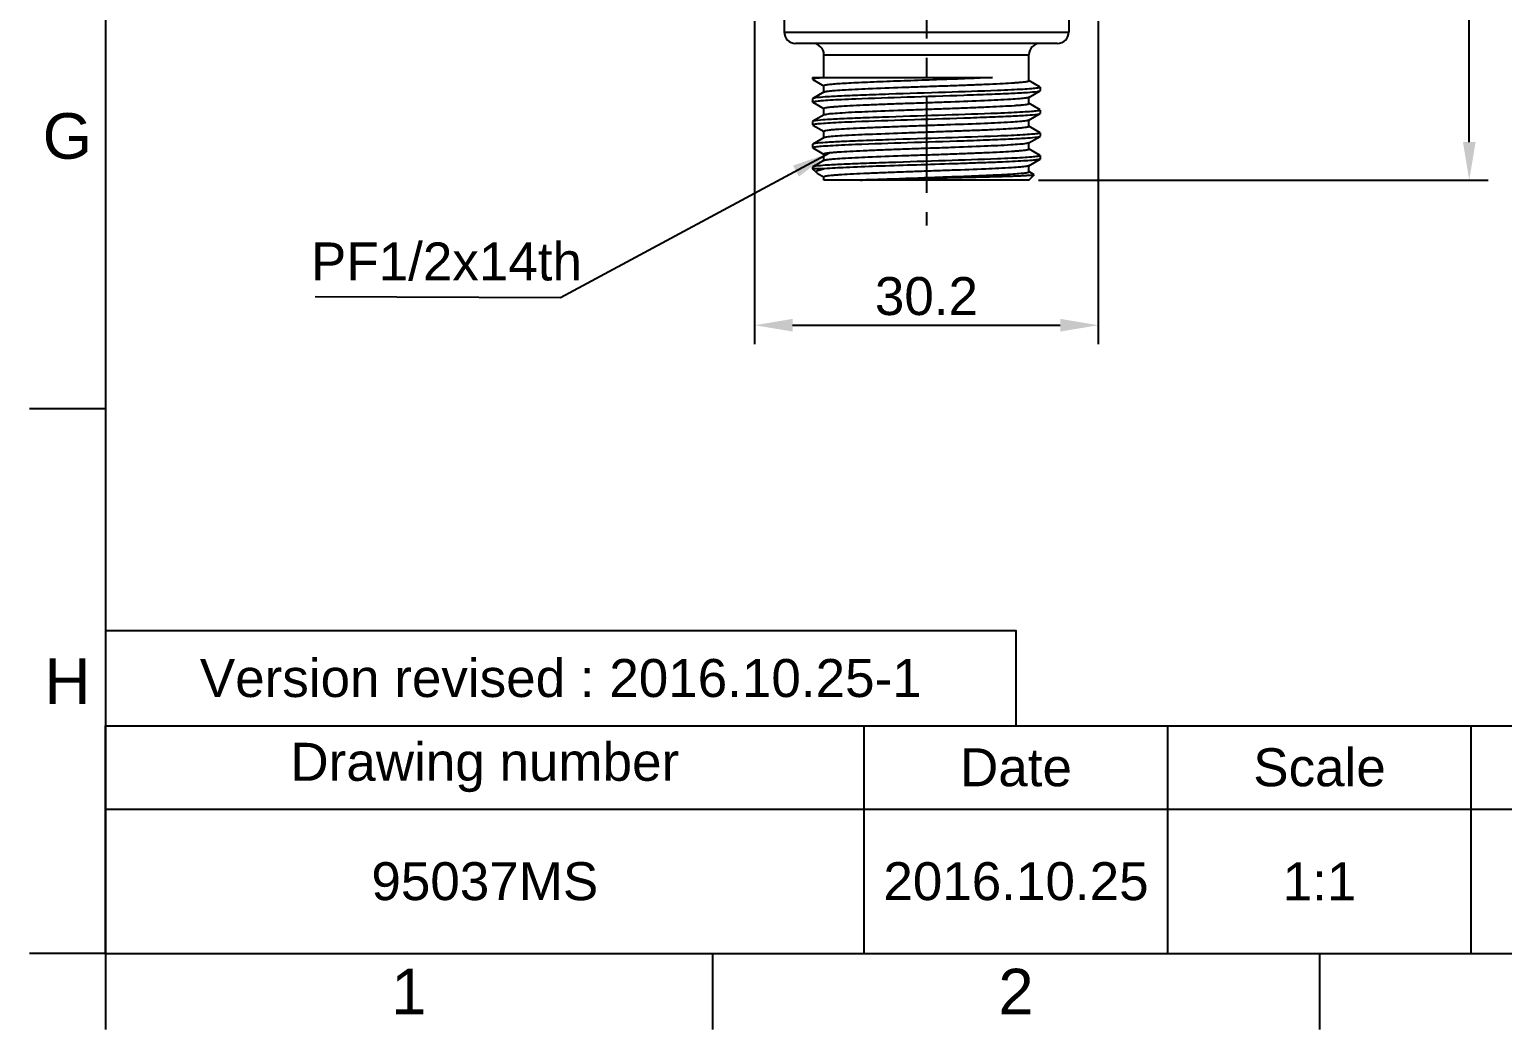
# Model space of a CAD drawing. Header units: millimetres. Extents: x 3594 to 3804, y -86 to 211.
# Drawn here: x 3593.9 to 3691, y -86.1 to -20.3 of the extents above; entities that cross this region are included whole.
import ezdxf

# ---------------------------------------------------------------- set-up
doc = ezdxf.new("R2010")
doc.units = ezdxf.units.MM
doc.header["$LTSCALE"] = 0.1
doc.linetypes.add('CENTERX2', pattern=[101.6, 63.5, -12.7, 12.7, -12.7])
for name, color, linetype in [('CENTER', 1, 'CENTERX2'), ('DIM', 3, 'Continuous'), ('FORM', 7, 'Continuous'), ('TEXT', 2, 'Continuous')]:
    doc.layers.add(name, color=color, linetype=linetype)
doc.styles.get("Standard").update_dxf_attribs({"font": 'arial.ttf'})
doc.dimstyles.new('ISO-25', dxfattribs={"dimtxt": 2.5, "dimasz": 2.5, "dimexe": 1.25, "dimexo": 0.625, "dimtad": 1, "dimlfac": 1.333333, "dimtxsty": 'Standard', "dimcen": 2.5, "dimadec": 0, "dimazin": 0, "dimtfac": 1, "dimtmove": 0, "dimatfit": 3, "dimfxl": 0, "dimarcsym": 0})

# ---------------------------------------------------------------- blocks, each defined once
blk = doc.blocks.new('*D19')
at = {"layer": 'Defpoints', "color": 0}
for p in [(3653.012, 165.358), (3688.778, 165.358), (3659.762, -30.197)]:
    blk.add_point(p, dxfattribs=at)
at = {"layer": 'DIM', "color": 0, "lineweight": -2}
for p, q in [((3653.637, 165.358), (3690.028, 165.358)), ((3688.778, -27.697), (3688.778, 162.858)), ((3660.387, -30.197), (3690.028, -30.197))]:
    blk.add_line(p, q, dxfattribs=at)
at = {"layer": 'DIM', "color": 0}
for points in [[(3688.362, 162.858), (3689.195, 162.858), (3688.778, 165.358)], [(3688.362, -27.697), (3689.195, -27.697), (3688.778, -30.197)]]:
    blk.add_solid(points, dxfattribs=at)
at = {"layer": 'DIM', "color": 0, "insert": (3686.877, 67.58), "char_height": 2.5, "attachment_point": 5, "rotation": 90}
blk.add_mtext('260.7', dxfattribs=at)
blk = doc.blocks.new('*D21')
at = {"layer": 'Defpoints', "color": 0}
for p in [(3641.694, -19.1), (3664.332, -19.1), (3664.332, -39.752)]:
    blk.add_point(p, dxfattribs=at)
at = {"layer": 'DIM', "color": 0, "lineweight": -2}
for p, q in [((3641.694, -19.725), (3641.694, -41.002)), ((3664.332, -19.725), (3664.332, -41.002)), ((3644.194, -39.752), (3661.832, -39.752))]:
    blk.add_line(p, q, dxfattribs=at)
at = {"layer": 'DIM', "color": 0}
for points in [[(3644.194, -39.335), (3644.194, -40.169), (3641.694, -39.752)], [(3661.832, -39.335), (3661.832, -40.169), (3664.332, -39.752)]]:
    blk.add_solid(points, dxfattribs=at)
at = {"layer": 'DIM', "color": 0, "insert": (3653.013, -37.85), "char_height": 2.5, "attachment_point": 5}
blk.add_mtext('30.2', dxfattribs=at)

msp = doc.modelspace()

# ---------------------------------------------------------------- linework, layer by layer
at = {"color": 7, "linetype": 'Continuous'}
for p, q in [((3643.6373, -17.4334), (3643.6373, -20.4466)), ((3662.3873, -17.433), (3662.3873, -20.4466)), ((3643.6373, -20.4466), (3662.3873, -20.4466)), ((3661.6373, -21.1966), (3644.3873, -21.1966)), ((3646.2623, -21.9466), (3659.7623, -21.9466)), ((3646.2623, -23.4466), (3646.2623, -21.9466)), ((3659.7623, -23.6544), (3659.7623, -21.9466)), ((3645.5123, -23.4466), (3657.3639, -23.4466)), ((3645.5123, -23.4466), (3645.5123, -23.5559)), ((3645.5278, -23.5413), (3645.5126, -23.5537)), ((3645.5236, -23.569), (3646.2749, -24.0035)), ((3646.2623, -24.4044), (3646.2623, -23.9889)), ((3660.5009, -24.0742), (3659.7497, -23.6398)), ((3660.5123, -24.0874), (3660.5123, -24.3058)), ((3645.5236, -24.8243), (3645.5123, -24.8374)), ((3645.5123, -24.8374), (3645.5123, -25.0559)), ((3646.2749, -24.3898), (3645.5236, -24.8242)), ((3645.5236, -25.069), (3646.2749, -25.5035)), ((3659.7497, -24.7535), (3660.5009, -24.319)), ((3660.5009, -25.5742), (3659.7497, -25.1398)), ((3659.7623, -25.1544), (3659.7623, -24.7389)), ((3660.5009, -24.319), (3660.5123, -24.3058)), ((3646.2749, -25.8898), (3645.5236, -26.3242)), ((3646.2623, -25.9044), (3646.2623, -25.4889)), ((3659.7497, -26.2535), (3660.5009, -25.819)), ((3660.5009, -25.819), (3660.5123, -25.8059)), ((3660.5123, -25.5874), (3660.5123, -25.8059)), ((3645.5236, -26.3243), (3645.5123, -26.3374)), ((3645.5123, -26.3374), (3645.5123, -26.5558)), ((3645.5236, -26.569), (3646.2749, -27.0035)), ((3646.2623, -27.4044), (3646.2623, -26.9889)), ((3660.5009, -27.0742), (3659.7497, -26.6398)), ((3659.7623, -26.6544), (3659.7623, -26.239)), ((3660.5123, -27.0874), (3660.5123, -27.3059)), ((3645.5236, -27.8243), (3645.5123, -27.8374)), ((3645.5123, -27.8374), (3645.5123, -28.0559)), ((3646.2749, -27.3898), (3645.5236, -27.8242)), ((3645.5236, -28.069), (3646.2749, -28.5035)), ((3659.7497, -27.7535), (3660.5009, -27.319)), ((3660.5009, -28.5742), (3659.7497, -28.1398)), ((3659.7623, -28.1544), (3659.7623, -27.7389)), ((3660.5009, -27.319), (3660.5123, -27.3059)), ((3646.2749, -28.8898), (3645.5236, -29.3243)), ((3646.2623, -28.9044), (3646.2623, -28.4889)), ((3659.7497, -29.2535), (3660.5009, -28.819)), ((3660.5123, -28.8059), (3660.5009, -28.8192)), ((3660.5123, -28.5874), (3660.5123, -28.8059)), ((3645.5236, -29.3243), (3645.5123, -29.3374)), ((3645.5123, -29.3374), (3645.5123, -29.4466)), ((3646.284, -29.4466), (3645.5123, -29.4466)), ((3645.7708, -29.7051), (3645.5123, -29.4466)), ((3645.8149, -29.7374), (3645.7708, -29.7051)), ((3645.8149, -29.7375), (3646.2749, -30.0035)), ((3646.2623, -30.1966), (3646.2623, -29.9889)), ((3652.8739, -30.0343), (3653.0063, -30.0296)), ((3660.1029, -29.8441), (3659.7497, -29.6398)), ((3659.7623, -29.6544), (3659.7623, -29.239)), ((3659.7623, -30.1966), (3660.1042, -29.8547)), ((3660.1017, -29.8452), (3660.1042, -29.8547)), ((3659.7618, -30.1966), (3646.2623, -30.1966)), ((3653.0097, -30.0908), (3652.8652, -30.0939))]:
    msp.add_line(p, q, dxfattribs=at)
for centre, start, end in [((3644.3873, -20.4466), 180, 270), ((3645.5123, -21.9466), 0, 90), ((3660.5123, -21.9466), 90, 180), ((3661.6373, -20.4466), 270, 0)]:
    msp.add_arc(centre, 0.75, start, end, dxfattribs=at)
for points, knots in [([(3646.284, -23.4466), (3646.1863, -23.4537), (3646.0136, -23.4676), (3645.7886, -23.4903), (3645.6348, -23.5151), (3645.5539, -23.5294), (3645.5278, -23.5413)], [0, 0, 0, 0, 0.3848948, 0.6815508, 0.8870213, 1, 1, 1, 1]), ([(3660.3253, -24.1408), (3660.1985, -24.159), (3659.8782, -24.1881), (3659.3054, -24.2265), (3658.5547, -24.265), (3656.8573, -24.3381), (3654.1672, -24.4266), (3651.2189, -24.5179), (3648.9355, -24.5983), (3647.5391, -24.6545), (3646.4901, -24.7122), (3645.9158, -24.753), (3645.7007, -24.7838)], [0, 0, 0, 0, 0.0262504, 0.0658327, 0.1176532, 0.1802624, 0.4139756, 0.6691493, 0.7846672, 0.8821616, 0.9554725, 1, 1, 1, 1]), ([(3657.3639, -23.4466), (3656.8241, -23.4716), (3655.6715, -23.5185), (3653.882, -23.5834), (3652.0229, -23.6486), (3650.4975, -23.7042), (3649.3544, -23.7501), (3648.5961, -23.7835), (3647.9268, -23.8167), (3647.3594, -23.8497), (3646.9064, -23.8822), (3646.603, -23.9112), (3646.4261, -23.9351), (3646.339, -23.9523), (3646.2907, -23.9649), (3646.2623, -23.9809), (3646.2623, -23.9889)], [0, 0, 0, 0, 0.1457166, 0.3110588, 0.4828427, 0.6473154, 0.7226476, 0.7913278, 0.8519772, 0.9033768, 0.9445137, 0.974572, 0.9852698, 0.9930179, 0.9978409, 1, 1, 1, 1]), ([(3646.4579, -24.3468), (3646.59, -24.3272), (3646.9228, -24.2959), (3647.8286, -24.2332), (3649.3422, -24.1643), (3651.0582, -24.0988), (3652.6077, -24.0436), (3653.8157, -24.001), (3654.9974, -23.9585), (3656.1141, -23.9161), (3657.1291, -23.8738), (3658.0092, -23.8317), (3658.645, -23.795), (3659.0642, -23.7646), (3659.3072, -23.7433), (3659.4951, -23.7229), (3659.6384, -23.7016), (3659.7124, -23.6846), (3659.7623, -23.6661), (3659.7623, -23.6544)], [0, 0, 0, 0, 0.0300413, 0.0751514, 0.2043343, 0.37089, 0.46154, 0.5531964, 0.642858, 0.7275886, 0.8046193, 0.8714342, 0.9258501, 0.9478417, 0.9661044, 0.9805077, 0.9909376, 0.9973614, 1, 1, 1, 1]), ([(3660.5123, -24.0874), (3660.5123, -24.0933), (3660.4937, -24.1061), (3660.4341, -24.1235), (3660.3723, -24.134), (3660.3253, -24.1408)], [0, 0, 0, 0, 0.0898356, 0.2799046, 1, 1, 1, 1]), ([(3645.5123, -25.0559), (3645.5123, -25.05), (3645.531, -25.0371), (3645.5905, -25.0197), (3645.6524, -25.0092), (3645.6995, -25.0025)], [0, 0, 0, 0, 0.0898057, 0.2798678, 1, 1, 1, 1]), ([(3645.7007, -24.7838), (3645.6621, -24.7893), (3645.6029, -24.7997), (3645.5425, -24.8134), (3645.5237, -24.8243)], [0, 0, 0, 0, 0.6423225, 1, 1, 1, 1]), ([(3645.6995, -25.0025), (3645.8263, -24.9843), (3646.1466, -24.9552), (3646.7194, -24.9168), (3647.47, -24.8782), (3649.1672, -24.8051), (3651.8568, -24.7167), (3654.8047, -24.6254), (3657.0878, -24.545), (3658.4843, -24.4889), (3659.5335, -24.4311), (3660.1081, -24.3903), (3660.3233, -24.3596)], [0, 0, 0, 0, 0.0262557, 0.0658393, 0.1176573, 0.1802605, 0.4139425, 0.6690898, 0.7846052, 0.8821072, 0.9554385, 1, 1, 1, 1]), ([(3659.5666, -24.7965), (3659.4345, -24.8161), (3659.1017, -24.8474), (3658.1957, -24.91), (3656.6821, -24.9791), (3654.9661, -25.0445), (3653.4166, -25.0996), (3652.2086, -25.1422), (3651.027, -25.1848), (3649.9104, -25.2273), (3648.8953, -25.2695), (3648.0153, -25.3115), (3647.3795, -25.3482), (3646.9604, -25.3787), (3646.7174, -25.4), (3646.5295, -25.4204), (3646.3862, -25.4417), (3646.3122, -25.4586), (3646.2623, -25.4772), (3646.2623, -25.4889)], [0, 0, 0, 0, 0.0300468, 0.0751617, 0.2043515, 0.3709062, 0.4615563, 0.5532109, 0.6428689, 0.7275971, 0.8046267, 0.8714395, 0.9258525, 0.9478429, 0.9661052, 0.9805082, 0.9909377, 0.9973611, 1, 1, 1, 1]), ([(3646.275, -24.3898), (3646.2946, -24.3784), (3646.3569, -24.3637), (3646.4182, -24.3526), (3646.4579, -24.3468)], [0, 0, 0, 0, 0.3607607, 1, 1, 1, 1]), ([(3646.4589, -25.8466), (3646.5912, -25.8271), (3646.9244, -25.7958), (3647.8308, -25.7331), (3649.3447, -25.6641), (3651.0608, -25.5987), (3652.6102, -25.5435), (3653.8179, -25.5009), (3654.9992, -25.4584), (3656.1155, -25.416), (3657.1302, -25.3737), (3658.0099, -25.3317), (3658.6455, -25.295), (3659.0645, -25.2645), (3659.3074, -25.2432), (3659.4952, -25.2229), (3659.6385, -25.2016), (3659.7124, -25.1846), (3659.7623, -25.1661), (3659.7623, -25.1544)], [0, 0, 0, 0, 0.0300909, 0.0752412, 0.2044748, 0.3710405, 0.4616827, 0.5533247, 0.6429674, 0.7276768, 0.8046862, 0.8714809, 0.9258778, 0.9478613, 0.9661173, 0.9805152, 0.9909412, 0.9973624, 1, 1, 1, 1]), ([(3659.7496, -24.7535), (3659.73, -24.7648), (3659.6676, -24.7796), (3659.6063, -24.7906), (3659.5666, -24.7965)], [0, 0, 0, 0, 0.3607382, 1, 1, 1, 1]), ([(3660.3233, -24.3596), (3660.362, -24.3541), (3660.4214, -24.3436), (3660.482, -24.3299), (3660.5009, -24.319)], [0, 0, 0, 0, 0.6424456, 1, 1, 1, 1]), ([(3645.6994, -26.5025), (3645.8262, -26.4843), (3646.1464, -26.4552), (3646.7193, -26.4168), (3647.47, -26.3782), (3649.1675, -26.3051), (3651.8576, -26.2167), (3654.8058, -26.1254), (3657.0892, -26.0449), (3658.4856, -25.9888), (3659.5345, -25.9311), (3660.1088, -25.8903), (3660.3239, -25.8595)], [0, 0, 0, 0, 0.0262531, 0.0658376, 0.1176599, 0.1802704, 0.4139853, 0.6691562, 0.7846719, 0.8821646, 0.9554738, 1, 1, 1, 1]), ([(3660.3252, -25.6408), (3660.1984, -25.659), (3659.8782, -25.6881), (3659.3055, -25.7265), (3658.5549, -25.765), (3656.8578, -25.8381), (3654.1681, -25.9266), (3651.2203, -26.0179), (3648.937, -26.0983), (3647.5405, -26.1544), (3646.4913, -26.2121), (3645.9166, -26.2529), (3645.7013, -26.2837)], [0, 0, 0, 0, 0.0262508, 0.06583, 0.1176442, 0.1802443, 0.4139219, 0.6690715, 0.7845902, 0.8820967, 0.9554331, 1, 1, 1, 1]), ([(3646.275, -25.8898), (3646.2947, -25.8784), (3646.3574, -25.8636), (3646.419, -25.8525), (3646.4589, -25.8466)], [0, 0, 0, 0, 0.3605309, 1, 1, 1, 1]), ([(3660.3239, -25.8595), (3660.3625, -25.854), (3660.4217, -25.8436), (3660.4821, -25.8299), (3660.5009, -25.819)], [0, 0, 0, 0, 0.6423182, 1, 1, 1, 1]), ([(3660.5123, -25.5874), (3660.5123, -25.5933), (3660.4936, -25.6061), (3660.4341, -25.6235), (3660.3723, -25.6341), (3660.3252, -25.6408)], [0, 0, 0, 0, 0.0898207, 0.2798861, 1, 1, 1, 1]), ([(3645.5123, -26.5558), (3645.5123, -26.5499), (3645.5309, -26.5371), (3645.5905, -26.5197), (3645.6523, -26.5092), (3645.6994, -26.5025)], [0, 0, 0, 0, 0.0898098, 0.2798689, 1, 1, 1, 1]), ([(3645.7013, -26.2837), (3645.6626, -26.2892), (3645.6032, -26.2996), (3645.5426, -26.3134), (3645.5237, -26.3243)], [0, 0, 0, 0, 0.6424602, 1, 1, 1, 1]), ([(3660.3247, -27.1409), (3660.1978, -27.1591), (3659.8774, -27.1882), (3659.3044, -27.2265), (3658.5535, -27.2651), (3656.8562, -27.3382), (3654.1665, -27.4266), (3651.2187, -27.5179), (3648.9357, -27.5983), (3647.5395, -27.6544), (3646.4906, -27.7122), (3645.9162, -27.753), (3645.701, -27.7837)], [0, 0, 0, 0, 0.0262739, 0.0658731, 0.1177042, 0.1803178, 0.4140145, 0.6691543, 0.7846578, 0.8821439, 0.9554574, 1, 1, 1, 1]), ([(3659.5663, -26.2966), (3659.4342, -26.3161), (3659.1012, -26.3474), (3658.1951, -26.4101), (3656.6814, -26.4791), (3654.9654, -26.5445), (3653.4159, -26.5997), (3652.208, -26.6423), (3651.0264, -26.6848), (3649.91, -26.7273), (3648.895, -26.7695), (3648.0151, -26.8116), (3647.3794, -26.8482), (3646.9603, -26.8787), (3646.7173, -26.9), (3646.5294, -26.9203), (3646.3862, -26.9417), (3646.3122, -26.9586), (3646.2623, -26.9772), (3646.2623, -26.9889)], [0, 0, 0, 0, 0.0300609, 0.0751875, 0.2043901, 0.3709501, 0.4615977, 0.5532481, 0.6429002, 0.7276215, 0.804644, 0.8714508, 0.9258596, 0.9478482, 0.9661085, 0.9805099, 0.9909384, 0.9973614, 1, 1, 1, 1]), ([(3646.4583, -27.3467), (3646.5904, -27.3272), (3646.9234, -27.2959), (3647.8295, -27.2332), (3649.3432, -27.1642), (3651.0592, -27.0987), (3652.6087, -27.0436), (3653.8166, -27.001), (3654.9981, -26.9585), (3656.1146, -26.916), (3657.1295, -26.8738), (3658.0095, -26.8317), (3658.6452, -26.795), (3659.0643, -26.7646), (3659.3073, -26.7433), (3659.4951, -26.7229), (3659.6384, -26.7016), (3659.7124, -26.6847), (3659.7623, -26.6661), (3659.7623, -26.6544)], [0, 0, 0, 0, 0.0300602, 0.0751862, 0.2043883, 0.3709483, 0.4615961, 0.5532468, 0.6428992, 0.7276209, 0.8046439, 0.8714511, 0.9258602, 0.9478489, 0.9661094, 0.9805109, 0.9909393, 0.9973619, 1, 1, 1, 1]), ([(3659.7496, -26.2535), (3659.73, -26.2649), (3659.6675, -26.2797), (3659.6061, -26.2907), (3659.5663, -26.2966)], [0, 0, 0, 0, 0.3606632, 1, 1, 1, 1]), ([(3660.5123, -27.0874), (3660.5123, -27.0933), (3660.4936, -27.1062), (3660.4339, -27.1236), (3660.3719, -27.1341), (3660.3247, -27.1409)], [0, 0, 0, 0, 0.089777, 0.2798384, 1, 1, 1, 1]), ([(3645.5123, -28.0559), (3645.5123, -28.0499), (3645.531, -28.0371), (3645.5907, -28.0197), (3645.6526, -28.0092), (3645.6998, -28.0024)], [0, 0, 0, 0, 0.08978, 0.2798364, 1, 1, 1, 1]), ([(3645.701, -27.7837), (3645.6624, -27.7892), (3645.6031, -27.7996), (3645.5425, -27.8134), (3645.5237, -27.8242)], [0, 0, 0, 0, 0.6424028, 1, 1, 1, 1]), ([(3645.6998, -28.0024), (3645.8267, -27.9842), (3646.147, -27.9551), (3646.72, -27.9167), (3647.4708, -27.8782), (3649.1681, -27.8051), (3651.8578, -27.7167), (3654.8056, -27.6254), (3657.0887, -27.545), (3658.485, -27.4888), (3659.5339, -27.4311), (3660.1084, -27.3903), (3660.3236, -27.3596)], [0, 0, 0, 0, 0.0262688, 0.0658639, 0.1176918, 0.1803032, 0.4139987, 0.6691428, 0.7846495, 0.882139, 0.9554554, 1, 1, 1, 1]), ([(3659.5657, -27.7966), (3659.4334, -27.8162), (3659.1002, -27.8475), (3658.1937, -27.9102), (3656.6798, -27.9791), (3654.9637, -28.0446), (3653.4144, -28.0997), (3652.2066, -28.1423), (3651.0253, -28.1848), (3649.909, -28.2273), (3648.8943, -28.2696), (3648.0146, -28.3116), (3647.3791, -28.3483), (3646.9601, -28.3787), (3646.7172, -28.4), (3646.5294, -28.4204), (3646.3861, -28.4417), (3646.3122, -28.4587), (3646.2623, -28.4772), (3646.2623, -28.4889)], [0, 0, 0, 0, 0.0300922, 0.0752436, 0.2044784, 0.3710443, 0.4616863, 0.5533278, 0.64297, 0.7276788, 0.8046876, 0.8714816, 0.925878, 0.9478613, 0.9661171, 0.9805149, 0.9909408, 0.9973622, 1, 1, 1, 1]), ([(3646.275, -27.3898), (3646.2946, -27.3784), (3646.3571, -27.3636), (3646.4185, -27.3526), (3646.4583, -27.3467)], [0, 0, 0, 0, 0.3606799, 1, 1, 1, 1]), ([(3659.7496, -27.7535), (3659.7299, -27.7649), (3659.6672, -27.7797), (3659.6056, -27.7907), (3659.5657, -27.7966)], [0, 0, 0, 0, 0.360527, 1, 1, 1, 1]), ([(3660.3236, -27.3596), (3660.3622, -27.354), (3660.4215, -27.3436), (3660.4821, -27.3299), (3660.5009, -27.319)], [0, 0, 0, 0, 0.6424041, 1, 1, 1, 1]), ([(3660.3252, -28.6408), (3660.1984, -28.659), (3659.8781, -28.6881), (3659.3053, -28.7265), (3658.5545, -28.765), (3656.8571, -28.8381), (3654.167, -28.9266), (3651.2187, -29.0179), (3648.9354, -29.0983), (3647.539, -29.1545), (3646.4901, -29.2122), (3645.9158, -29.253), (3645.7007, -29.2838)], [0, 0, 0, 0, 0.0262536, 0.0658386, 0.1176612, 0.1802719, 0.4139867, 0.669157, 0.7846724, 0.8821645, 0.9554738, 1, 1, 1, 1]), ([(3646.275, -28.8898), (3646.2946, -28.8784), (3646.357, -28.8636), (3646.4182, -28.8526), (3646.458, -28.8468)], [0, 0, 0, 0, 0.3607398, 1, 1, 1, 1]), ([(3660.5009, -28.8191), (3660.4829, -28.8296), (3660.4255, -28.8434), (3660.3168, -28.8627), (3660.1579, -28.8809), (3659.852, -28.9092), (3659.3567, -28.9439), (3658.6379, -28.9836), (3657.7673, -29.02), (3656.7687, -29.056), (3655.6691, -29.0953), (3654.0882, -29.1524), (3652.0935, -29.2129), (3649.8272, -29.282), (3647.9021, -29.3612), (3646.7599, -29.4123), (3646.284, -29.4466)], [0, 0, 0, 0, 0.0043862, 0.0121849, 0.0234169, 0.0380197, 0.0769645, 0.1279952, 0.1897501, 0.2605768, 0.3385698, 0.4216324, 0.5939507, 0.7591045, 0.899443, 1, 1, 1, 1]), ([(3646.458, -28.8468), (3646.5901, -28.8272), (3646.9229, -28.7959), (3647.8289, -28.7332), (3649.3425, -28.6642), (3651.0585, -28.5988), (3652.608, -28.5436), (3653.816, -28.501), (3654.9976, -28.4585), (3656.1142, -28.416), (3657.1292, -28.3738), (3658.0093, -28.3318), (3658.645, -28.295), (3659.0642, -28.2645), (3659.3072, -28.2432), (3659.4951, -28.2229), (3659.6384, -28.2015), (3659.7124, -28.1846), (3659.7623, -28.1661), (3659.7623, -28.1544)], [0, 0, 0, 0, 0.0300464, 0.0751611, 0.2043505, 0.3709052, 0.4615554, 0.5532101, 0.6428683, 0.7275967, 0.8046265, 0.8714395, 0.9258528, 0.9478432, 0.9661056, 0.9805087, 0.9909381, 0.9973614, 1, 1, 1, 1]), ([(3660.5123, -28.5874), (3660.5123, -28.5933), (3660.4936, -28.6061), (3660.4341, -28.6235), (3660.3723, -28.6341), (3660.3252, -28.6408)], [0, 0, 0, 0, 0.0898236, 0.2798929, 1, 1, 1, 1]), ([(3645.7007, -29.2838), (3645.6621, -29.2893), (3645.6029, -29.2997), (3645.5425, -29.3134), (3645.5237, -29.3242)], [0, 0, 0, 0, 0.6423256, 1, 1, 1, 1]), ([(3645.7708, -29.7051), (3645.7593, -29.6936), (3645.7388, -29.6613), (3645.7748, -29.6062), (3645.8452, -29.5685), (3645.9052, -29.5448), (3645.9416, -29.5326)], [0, 0, 0, 0, 0.1681667, 0.3349457, 0.6025722, 1, 1, 1, 1]), ([(3645.9416, -29.5326), (3645.9647, -29.5249), (3646.0774, -29.4906), (3646.1925, -29.4651), (3646.284, -29.4466)], [0, 0, 0, 0, 0.2074695, 1, 1, 1, 1]), ([(3659.5935, -29.2924), (3659.4672, -29.3125), (3659.1444, -29.3438), (3658.2535, -29.4072), (3656.7486, -29.4762), (3655.0354, -29.542), (3653.4813, -29.5974), (3652.266, -29.6402), (3651.0754, -29.683), (3649.9491, -29.7257), (3648.9243, -29.7682), (3648.0351, -29.8105), (3647.3924, -29.8474), (3646.9685, -29.878), (3646.7227, -29.8995), (3646.5327, -29.92), (3646.3876, -29.9414), (3646.3129, -29.9585), (3646.2623, -29.9771), (3646.2623, -29.9889)], [0, 0, 0, 0, 0.0287118, 0.0727452, 0.2006042, 0.3668944, 0.4577514, 0.5497838, 0.6399452, 0.7252502, 0.802874, 0.8702488, 0.9251532, 0.9473513, 0.9657873, 0.9803261, 0.9908581, 0.997342, 1, 1, 1, 1]), ([(3648.6606, -30.1966), (3648.9725, -30.1822), (3650.3767, -30.1221), (3651.7813, -30.0729), (3652.8739, -30.0343)], [0, 0, 0, 0, 0.2221235, 1, 1, 1, 1]), ([(3653.0063, -30.0296), (3653.7487, -30.0033), (3655.1506, -29.9539), (3657.0553, -29.8784), (3658.3921, -29.8141), (3659.1843, -29.7558), (3659.4741, -29.7266), (3659.5891, -29.7086)], [0, 0, 0, 0, 0.3380517, 0.6384228, 0.8675409, 0.9470295, 1, 1, 1, 1]), ([(3660.1042, -29.8547), (3660.0925, -29.8664), (3660.0323, -29.87), (3659.9245, -29.888), (3659.7441, -29.8984), (3659.5044, -29.9137), (3659.2018, -29.9281), (3658.8415, -29.9437), (3658.4262, -29.9588), (3657.775, -29.9785), (3656.857, -30.0021), (3655.6562, -30.0319), (3654.3574, -30.0621), (3653.4642, -30.0809), (3653.0097, -30.0908)], [0, 0, 0, 0, 0.0069748, 0.022989, 0.0481179, 0.0821903, 0.1249252, 0.1759281, 0.2346361, 0.3004708, 0.4511645, 0.6225606, 0.8079281, 1, 1, 1, 1]), ([(3659.5891, -29.7086), (3659.6327, -29.7017), (3659.6897, -29.6911), (3659.7457, -29.6733), (3659.7623, -29.6602), (3659.7623, -29.6544)], [0, 0, 0, 0, 0.7155879, 0.9061613, 1, 1, 1, 1]), ([(3659.7496, -29.2536), (3659.7325, -29.2634), (3659.6795, -29.2771), (3659.6271, -29.2871), (3659.5935, -29.2924)], [0, 0, 0, 0, 0.3671714, 1, 1, 1, 1]), ([(3652.8652, -30.0939), (3652.4838, -30.1022), (3651.0822, -30.134), (3649.6806, -30.1662), (3648.6606, -30.1966)], [0, 0, 0, 0, 0.2721377, 1, 1, 1, 1])]:
    msp.add_open_spline(points, degree=3, knots=knots, dxfattribs=at)
at = {"layer": 'CENTER'}
msp.add_line((3653.0123, 168.3607), (3653.0123, -33.1966), dxfattribs=at)
at = {"layer": 'FORM'}
for p, q in [((3598.9134, 205.8765), (3598.9134, -81.1235)), ((3598.9134, -45.2485), (3593.9134, -45.2485)), ((3598.9134, -81.1235), (3598.9134, -66.1235)), ((3598.9195, -66.1235), (3798.9134, -66.1235)), ((3648.9134, -81.1235), (3648.9134, -66.1235)), ((3648.9134, -81.1235), (3648.9134, -66.1235)), ((3668.9134, -81.1235), (3668.9134, -66.1235)), ((3688.9134, -81.1235), (3688.9134, -66.1235)), ((3598.9195, -71.6235), (3738.9134, -71.6235)), ((3598.9134, -81.1235), (3593.9134, -81.1235)), ((3598.9134, -81.1235), (3798.9134, -81.1235)), ((3598.9134, -81.1235), (3598.9134, -86.1235)), ((3638.9134, -81.1235), (3638.9134, -86.1235)), ((3678.9134, -81.1235), (3678.9134, -86.1235))]:
    msp.add_line(p, q, dxfattribs=at)
msp.add_lwpolyline([(3598.9195, -66.1235), (3658.9195, -66.1235), (3658.9195, -59.8735), (3598.9195, -59.8735)], close=True, dxfattribs=at)
msp.add_point((3598.9134, -45.2485), dxfattribs=at)

# ---------------------------------------------------------------- texts
at = {"layer": 'DIM', "insert": (3612.4576, -36.8392), "char_height": 2.5, "attachment_point": 7}
msp.add_mtext('PF1/2x14th', dxfattribs=at)
at = {"layer": 'FORM', "char_height": 3, "attachment_point": 5}
for s, width, insert in [('G', 5, (3596.4134, -27.311)), ('H', 5, (3596.4134, -63.186)), ('1', 40, (3618.9134, -83.6235)), ('2', 40, (3658.9134, -83.6235))]:
    msp.add_mtext_dynamic_manual_height_columns(s, width=width, gutter_width=12.5, heights=[0], dxfattribs=dict(at, insert=insert))
at = {"layer": 'TEXT', "char_height": 2.5, "attachment_point": 5}
for s, width, insert in [('Version revised : 2016.10.25-1', 60, (3628.9195, -62.9985)), ('Drawing number', 50, (3623.9134, -68.8735)), ('Date', 20, (3658.9134, -68.8735)), ('Scale', 20, (3678.9134, -68.8735)), ('2016.10.25', 20, (3658.9134, -76.3735)), ('1:1', 20, (3678.9134, -76.3735))]:
    msp.add_mtext_dynamic_manual_height_columns(s, width=width, gutter_width=12.5, heights=[0], dxfattribs=dict(at, insert=insert))
at = {"layer": 'TEXT', "linetype": 'CENTERX2', "insert": (3623.9165, -76.3735), "char_height": 2.5, "attachment_point": 5}
msp.add_mtext_dynamic_manual_height_columns('95037MS', width=49.993861, gutter_width=12.5, heights=[0], dxfattribs=at)

# ---------------------------------------------------------------- dimensions: what is measured, and where the dimension line sits
at = {"layer": 'DIM'}
dim = msp.add_linear_dim(base=(3688.7785, 165.3575), p1=(3659.7618, -30.1966), p2=(3653.0123, 165.3575), angle=90, text='260.7', dimstyle='ISO-25', override={"dimfxl": 1.25}, dxfattribs=at)
dim.commit()
dim.dimension.update_dxf_attribs({"geometry": '*D19', "text_midpoint": (3686.877, 67.5804)})
dim = msp.add_linear_dim(base=(3664.3324, -39.752), p1=(3641.6939, -19.1003), p2=(3664.3324, -19.1003), text='30.2', dimstyle='ISO-25', override={"dimfxl": 1.25}, dxfattribs=at)
dim.commit()
dim.dimension.update_dxf_attribs({"geometry": '*D21', "text_midpoint": (3653.0131, -37.8497)})

# ---------------------------------------------------------------- leaders
msp.add_leader([(3646.6211, -28.4159), (3628.908, -37.949), (3612.7348, -37.8864)], dimstyle='ISO-25', override={"dimgap": 0.625, "dimtad": 0}, dxfattribs=at)

doc.saveas('drawing.dxf')
